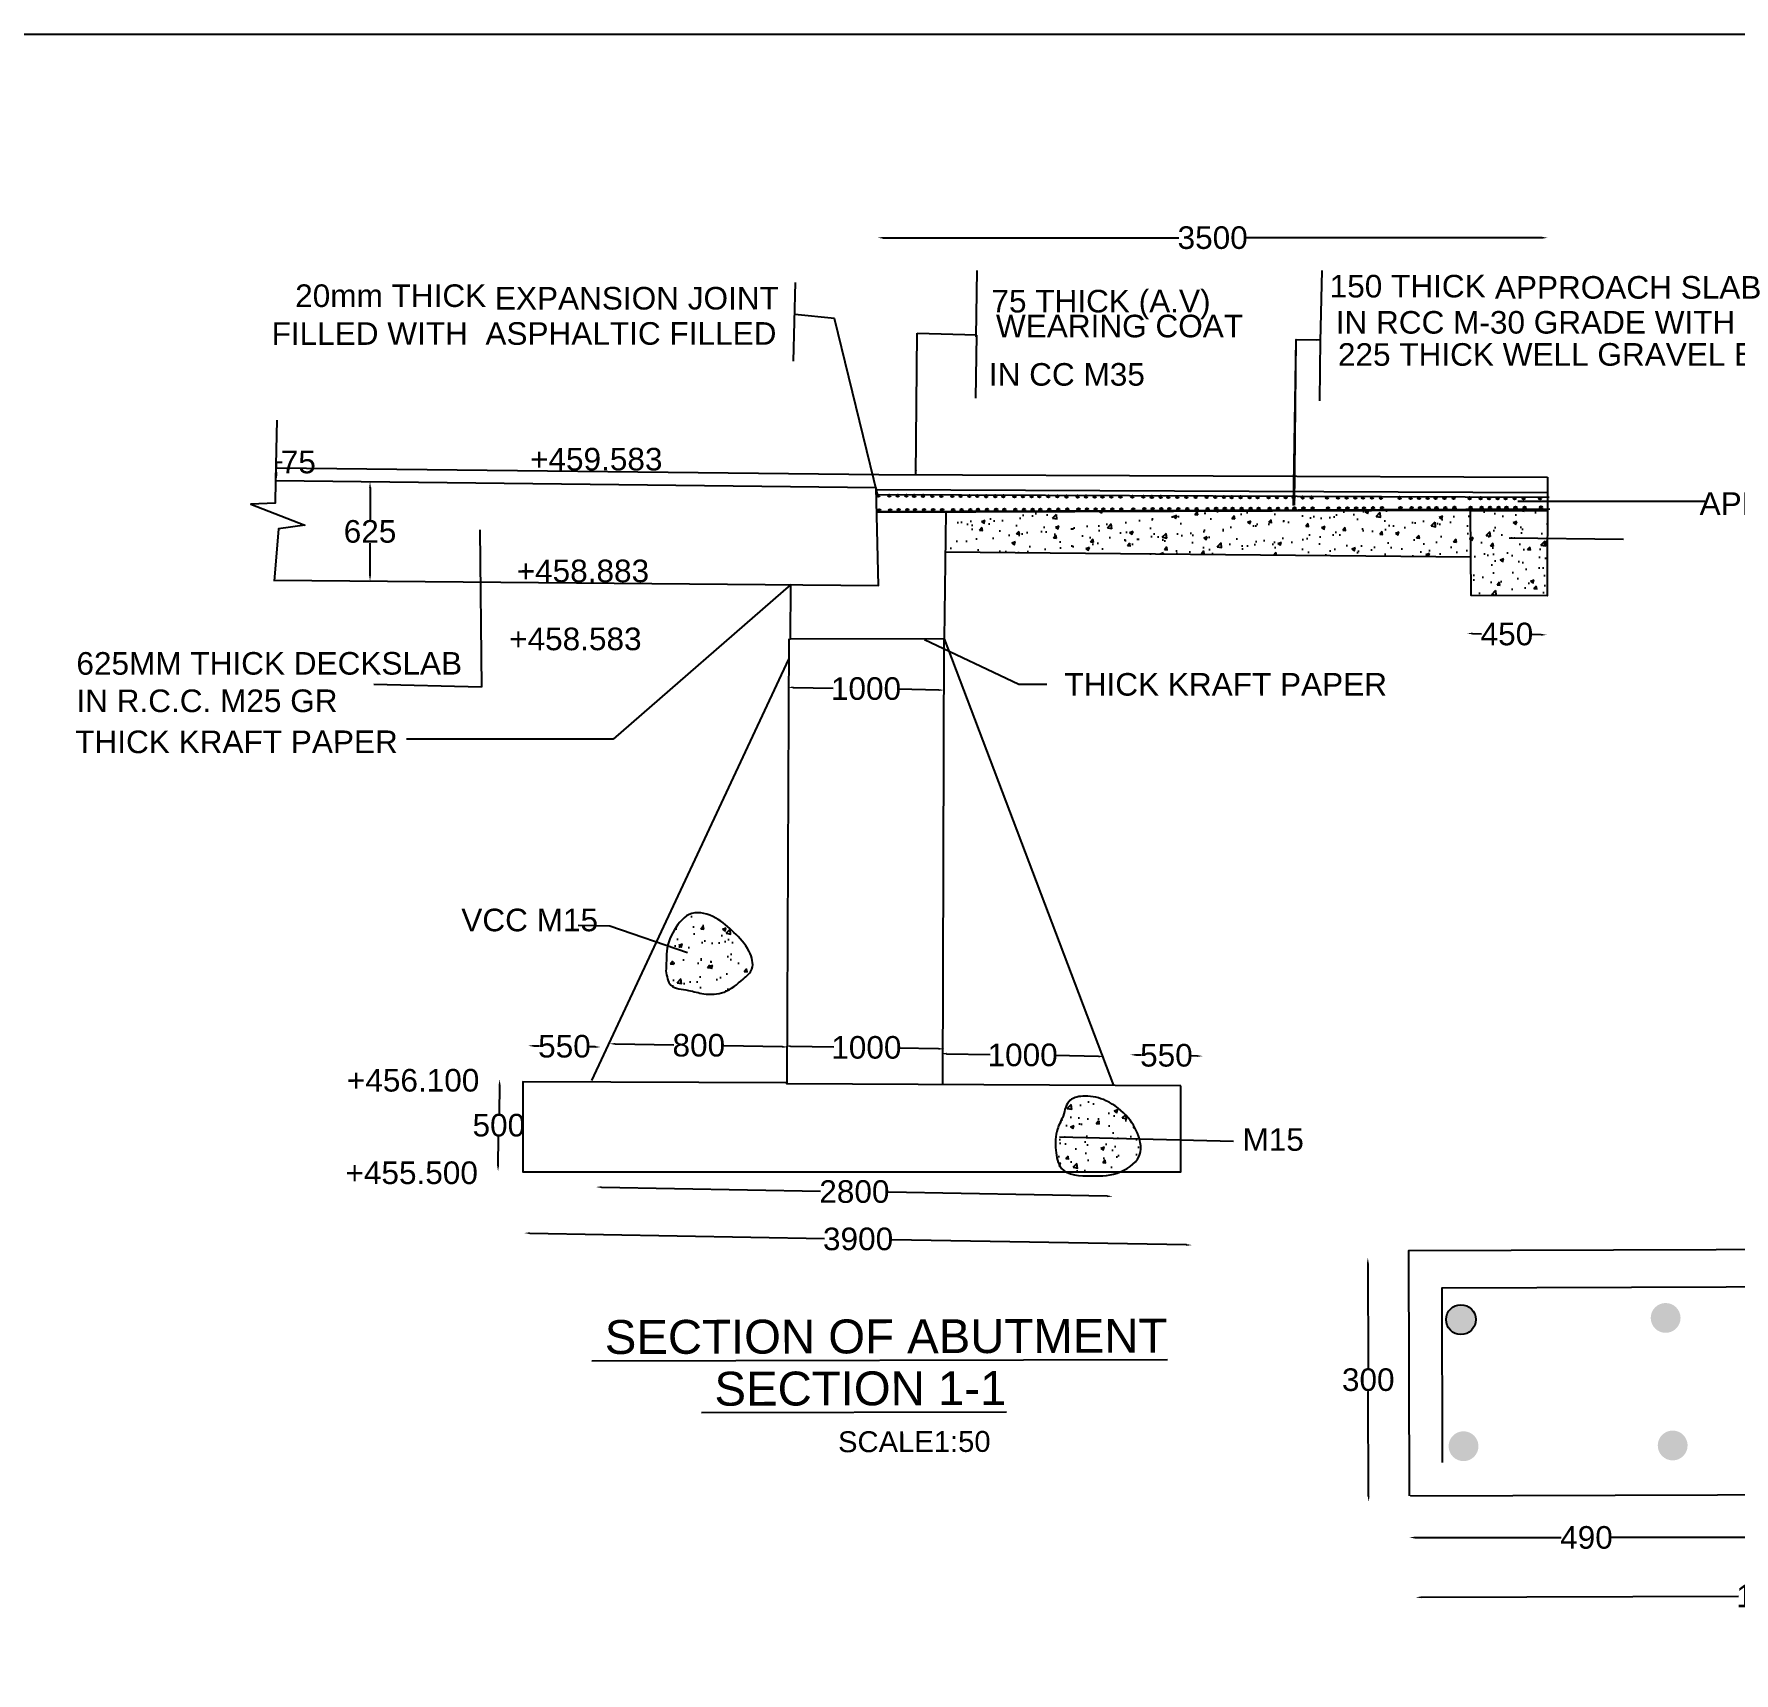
# Model space of a CAD drawing. Header units: inches. Extents: x 297824 to 324792, y -174349 to -157519.
# Drawn here: x 305351 to 312879, y -164774 to -157519 of the extents above; entities that cross this region are included whole.
import ezdxf

# ---------------------------------------------------------------- set-up
doc = ezdxf.new("R2010")
doc.units = ezdxf.units.IN
doc.header["$MEASUREMENT"] = 0
doc.layers.add('DRAWING', color=7, linetype='Continuous')
doc.layers.add('TEXT', color=7, linetype='Continuous')
doc.styles.get("Standard").update_dxf_attribs({"font": 'arial.ttf'})
doc.dimstyles.new('ST100', dxfattribs={"dimtxt": 100, "dimasz": 25, "dimexe": 0, "dimexo": 300, "dimgap": 0.09, "dimtad": 0, "dimtih": 1, "dimtoh": 1, "dimdec": 0, "dimzin": 0, "dimdsep": 46, "dimtxsty": 'Standard', "dimcen": 0, "dimse1": 1, "dimse2": 1, "dimadec": 0, "dimazin": 0, "dimtfac": 1, "dimtdec": 0, "dimtofl": 0, "dimtmove": 0, "dimatfit": 3, "dimfxl": 2000, "dimtolj": 1, "dimtzin": 0, "dimarcsym": 0})

# ---------------------------------------------------------------- blocks, each defined once
blk = doc.blocks.new('*D52')
at = {"layer": 'Defpoints', "color": 0, "ltscale": 0.4, "transparency": 16777216}
for p in [(307539.3, -162005), (307860.6, -162010.8), (307860.7, -162003.3)]:
    blk.add_point(p, dxfattribs=at)
at = {"layer": 'DRAWING', "color": 0, "lineweight": -2, "ltscale": 0.4, "transparency": 16777216}
for p, q in [((307564.4, -161998), (307589.7, -161998.5)), ((307835.7, -162002.9), (307810.5, -162002.4))]:
    blk.add_line(p, q, dxfattribs=at)
at = {"layer": 'DRAWING', "color": 0, "ltscale": 0.4, "transparency": 16777216}
for points in [[(307564.5, -161993.8), (307564.3, -162002.2), (307539.4, -161997.6)], [(307835.8, -161998.7), (307835.6, -162007.1), (307860.7, -162003.3)]]:
    blk.add_solid(points, dxfattribs=at)
at = {"layer": 'DRAWING', "color": 0, "ltscale": 0.4, "transparency": 16777216, "insert": (307700.1, -162000.4), "char_height": 100, "attachment_point": 5}
blk.add_mtext('\\A1;550', dxfattribs=at)
blk = doc.blocks.new('*D53')
at = {"layer": 'Defpoints', "color": 0, "ltscale": 0.4, "transparency": 16777216}
for p in [(310204.8, -162045.1), (310526.1, -162050.9), (310526.2, -162043.4)]:
    blk.add_point(p, dxfattribs=at)
at = {"layer": 'DRAWING', "color": 0, "lineweight": -2, "ltscale": 0.4, "transparency": 16777216}
for p, q in [((310229.9, -162038.1), (310255.1, -162038.5)), ((310501.2, -162043), (310475.9, -162042.5))]:
    blk.add_line(p, q, dxfattribs=at)
at = {"layer": 'DRAWING', "color": 0, "ltscale": 0.4, "transparency": 16777216}
for points in [[(310230, -162033.9), (310229.8, -162042.2), (310204.9, -162037.6)], [(310501.3, -162038.8), (310501.1, -162047.1), (310526.2, -162043.4)]]:
    blk.add_solid(points, dxfattribs=at)
at = {"layer": 'DRAWING', "color": 0, "ltscale": 0.4, "transparency": 16777216, "insert": (310365.5, -162040.5), "char_height": 100, "attachment_point": 5}
blk.add_mtext('\\A1;550', dxfattribs=at)
blk = doc.blocks.new('*D54')
at = {"layer": 'Defpoints', "color": 0, "ltscale": 0.4, "transparency": 16777216}
for p in [(307899.6, -162003.1), (308689.7, -162038.5), (308690.4, -162003.1)]:
    blk.add_point(p, dxfattribs=at)
at = {"layer": 'DRAWING', "color": 0, "lineweight": -2, "ltscale": 0.4, "transparency": 16777216}
for p, q in [((307924.9, -161989.4), (308184.7, -161994)), ((308665.4, -162002.7), (308405.6, -161998))]:
    blk.add_line(p, q, dxfattribs=at)
at = {"layer": 'DRAWING', "color": 0, "ltscale": 0.4, "transparency": 16777216}
for points in [[(307925, -161985.2), (307924.8, -161993.5), (307899.9, -161988.9)], [(308665.4, -161998.5), (308665.3, -162006.9), (308690.4, -162003.1)]]:
    blk.add_solid(points, dxfattribs=at)
at = {"layer": 'DRAWING', "color": 0, "ltscale": 0.4, "transparency": 16777216, "insert": (308295.1, -161996), "char_height": 100, "attachment_point": 5}
blk.add_mtext('\\A1;800', dxfattribs=at)
blk = doc.blocks.new('*D55')
at = {"layer": 'Defpoints', "color": 0, "ltscale": 0.4, "transparency": 16777216}
for p in [(308677.6, -161934.8), (309382.7, -161965.2), (309381.9, -162011.6)]:
    blk.add_point(p, dxfattribs=at)
at = {"layer": 'DRAWING', "color": 0, "lineweight": -2, "ltscale": 0.4, "transparency": 16777216}
for p, q in [((308701.5, -161999.3), (308892.4, -162002.8)), ((309356.9, -162011.1), (309181.4, -162008))]:
    blk.add_line(p, q, dxfattribs=at)
at = {"layer": 'DRAWING', "color": 0, "ltscale": 0.4, "transparency": 16777216}
for points in [[(308701.6, -161995.2), (308701.4, -162003.5), (308676.5, -161998.9)], [(309357, -162007), (309356.8, -162015.3), (309381.9, -162011.6)]]:
    blk.add_solid(points, dxfattribs=at)
at = {"layer": 'DRAWING', "color": 0, "ltscale": 0.4, "transparency": 16777216, "insert": (309036.9, -162005.4), "char_height": 100, "attachment_point": 5}
blk.add_mtext('\\A1;1000', dxfattribs=at)
blk = doc.blocks.new('*D56')
at = {"layer": 'Defpoints', "color": 0, "ltscale": 0.4, "transparency": 16777216}
for p in [(309368, -161996.8), (310090.4, -162045.3), (310091, -162013.4)]:
    blk.add_point(p, dxfattribs=at)
at = {"layer": 'DRAWING', "color": 0, "lineweight": -2, "ltscale": 0.4, "transparency": 16777216}
for p, q in [((309392.3, -162032.7), (309584.4, -162036.2)), ((310065.4, -162044.8), (309873.4, -162041.4))]:
    blk.add_line(p, q, dxfattribs=at)
at = {"layer": 'DRAWING', "color": 0, "ltscale": 0.4, "transparency": 16777216}
for points in [[(309392.4, -162028.5), (309392.2, -162036.9), (309367.3, -162032.3)], [(310065.5, -162040.7), (310065.4, -162049), (310090.4, -162045.3)]]:
    blk.add_solid(points, dxfattribs=at)
at = {"layer": 'DRAWING', "color": 0, "ltscale": 0.4, "transparency": 16777216, "insert": (309728.9, -162038.8), "char_height": 100, "attachment_point": 5}
blk.add_mtext('\\A1;1000', dxfattribs=at)
blk = doc.blocks.new('*D57')
at = {"layer": 'Defpoints', "color": 0, "ltscale": 0.4, "transparency": 16777216}
for p in [(307521.4, -162834.7), (310479, -162879.9), (310479.6, -162847.7)]:
    blk.add_point(p, dxfattribs=at)
at = {"layer": 'DRAWING', "color": 0, "lineweight": -2, "ltscale": 0.4, "transparency": 16777216}
for p, q in [((307546.5, -162827.1), (308851.1, -162850.6)), ((310454, -162879.5), (309149.5, -162856))]:
    blk.add_line(p, q, dxfattribs=at)
at = {"layer": 'DRAWING', "color": 0, "ltscale": 0.4, "transparency": 16777216}
for points in [[(307546.6, -162823), (307546.4, -162831.3), (307521.5, -162826.7)], [(310454.1, -162875.3), (310454, -162883.6), (310479, -162879.9)]]:
    blk.add_solid(points, dxfattribs=at)
at = {"layer": 'DRAWING', "color": 0, "ltscale": 0.4, "transparency": 16777216, "insert": (309000.3, -162853.3), "char_height": 100, "attachment_point": 5}
blk.add_mtext('\\A1;3900', dxfattribs=at)
blk = doc.blocks.new('*D58')
at = {"layer": 'Defpoints', "color": 0, "ltscale": 0.4, "transparency": 16777216}
for p in [(307838.3, -162695.5), (310127.3, -162712.5), (310128.2, -162664.2)]:
    blk.add_point(p, dxfattribs=at)
at = {"layer": 'DRAWING', "color": 0, "lineweight": -2, "ltscale": 0.4, "transparency": 16777216}
for p, q in [((307864.6, -162623.5), (308833.8, -162640.9)), ((310103.2, -162663.8), (309134, -162646.3))]:
    blk.add_line(p, q, dxfattribs=at)
at = {"layer": 'DRAWING', "color": 0, "ltscale": 0.4, "transparency": 16777216}
for points in [[(307864.6, -162619.3), (307864.5, -162627.7), (307839.6, -162623)], [(310103.3, -162659.6), (310103.1, -162668), (310128.2, -162664.2)]]:
    blk.add_solid(points, dxfattribs=at)
at = {"layer": 'DRAWING', "color": 0, "ltscale": 0.4, "transparency": 16777216, "insert": (308983.9, -162643.6), "char_height": 100, "attachment_point": 5}
blk.add_mtext('\\A1;2800', dxfattribs=at)
blk = doc.blocks.new('*D59')
at = {"layer": 'Defpoints', "color": 0, "ltscale": 0.4, "transparency": 16777216}
for p in [(307413.3, -162145.9), (307413.3, -162145.9), (307417.3, -162553.8)]:
    blk.add_point(p, dxfattribs=at)
at = {"layer": 'DRAWING', "color": 0, "lineweight": -2, "ltscale": 0.4, "transparency": 16777216}
for p, q in [((307412.9, -162170.9), (307410.6, -162298.6)), ((307406.4, -162528.6), (307408.7, -162400.9))]:
    blk.add_line(p, q, dxfattribs=at)
at = {"layer": 'DRAWING', "color": 0, "ltscale": 0.4, "transparency": 16777216}
for points in [[(307408.7, -162170.8), (307417, -162171), (307413.3, -162145.9)], [(307402.3, -162528.5), (307410.6, -162528.7), (307406, -162553.6)]]:
    blk.add_solid(points, dxfattribs=at)
at = {"layer": 'DRAWING', "color": 0, "ltscale": 0.4, "transparency": 16777216, "insert": (307409.7, -162349.8), "char_height": 100, "attachment_point": 5}
blk.add_mtext('\\A1;500', dxfattribs=at)
blk = doc.blocks.new('*D60')
at = {"layer": 'Defpoints', "color": 0, "ltscale": 0.4, "transparency": 16777216}
for p in [(308690.1, -160311.4), (309384.2, -160308), (309382.2, -160423.5)]:
    blk.add_point(p, dxfattribs=at)
at = {"layer": 'DRAWING', "color": 0, "lineweight": -2, "ltscale": 0.4, "transparency": 16777216}
for p, q in [((308713.3, -160411.4), (308890.7, -160414.6)), ((309357.2, -160423), (309179.8, -160419.8))]:
    blk.add_line(p, q, dxfattribs=at)
at = {"layer": 'DRAWING', "color": 0, "ltscale": 0.4, "transparency": 16777216}
for points in [[(308713.4, -160407.3), (308713.3, -160415.6), (308688.3, -160411)], [(309357.2, -160418.9), (309357.1, -160427.2), (309382.2, -160423.5)]]:
    blk.add_solid(points, dxfattribs=at)
at = {"layer": 'DRAWING', "color": 0, "ltscale": 0.4, "transparency": 16777216, "insert": (309035.3, -160417.2), "char_height": 100, "attachment_point": 5}
blk.add_mtext('\\A1;1000', dxfattribs=at)
blk = doc.blocks.new('*D61')
at = {"layer": 'Defpoints', "color": 0, "ltscale": 0.4, "transparency": 16777216}
for p in [(311697.2, -160131.6), (312049.8, -160178.9), (312050.4, -160141.1)]:
    blk.add_point(p, dxfattribs=at)
at = {"layer": 'DRAWING', "color": 0, "lineweight": -2, "ltscale": 0.4, "transparency": 16777216}
for p, q in [((311721.5, -160173), (311760.7, -160173.7)), ((312024.8, -160178.5), (311985.5, -160177.8))]:
    blk.add_line(p, q, dxfattribs=at)
at = {"layer": 'DRAWING', "color": 0, "ltscale": 0.4, "transparency": 16777216}
for points in [[(311721.6, -160168.8), (311721.4, -160177.2), (311696.5, -160172.6)], [(312024.8, -160174.3), (312024.7, -160182.6), (312049.8, -160178.9)]]:
    blk.add_solid(points, dxfattribs=at)
at = {"layer": 'DRAWING', "color": 0, "ltscale": 0.4, "transparency": 16777216, "insert": (311873.1, -160175.7), "char_height": 100, "attachment_point": 5}
blk.add_mtext('\\A1;450', dxfattribs=at)
blk = doc.blocks.new('*D62')
at = {"layer": 'Defpoints', "color": 0, "ltscale": 0.4, "transparency": 16777216}
for p in [(306422.8, -159493.6), (306425.1, -159439.4), (306425.1, -159439.4)]:
    blk.add_point(p, dxfattribs=at)
at = {"layer": 'DRAWING', "color": 0, "lineweight": -2, "ltscale": 0.4, "transparency": 16777216}
for p, q in [((306425.1, -159439.4), (306425.1, -159414.4)), ((306425.1, -159414.4), (306450.1, -159414.4)), ((306425.1, -159468.6), (306425.1, -159464.4))]:
    blk.add_line(p, q, dxfattribs=at)
at = {"layer": 'DRAWING', "color": 0, "ltscale": 0.4, "transparency": 16777216}
for points in [[(306420.9, -159464.4), (306429.3, -159464.4), (306425.1, -159439.4)], [(306420.9, -159468.6), (306429.3, -159468.6), (306425.1, -159493.6)]]:
    blk.add_solid(points, dxfattribs=at)
at = {"layer": 'DRAWING', "color": 0, "ltscale": 0.4, "transparency": 16777216, "insert": (306521.8, -159414.4), "char_height": 100, "attachment_point": 5}
blk.add_mtext('\\A1;75', dxfattribs=at)
blk = doc.blocks.new('*D63')
at = {"layer": 'Defpoints', "color": 0, "ltscale": 0.4, "transparency": 16777216}
for p in [(306839.3, -159502), (306869, -159502), (306863.9, -159941.1)]:
    blk.add_point(p, dxfattribs=at)
at = {"layer": 'DRAWING', "color": 0, "lineweight": -2, "ltscale": 0.4, "transparency": 16777216}
for p, q in [((306839.3, -159527), (306839.3, -159670.4)), ((306839.3, -159916.1), (306839.3, -159772.7))]:
    blk.add_line(p, q, dxfattribs=at)
at = {"layer": 'DRAWING', "color": 0, "ltscale": 0.4, "transparency": 16777216}
for points in [[(306835.1, -159527), (306843.5, -159527), (306839.3, -159502)], [(306835.1, -159916.1), (306843.5, -159916.1), (306839.3, -159941.1)]]:
    blk.add_solid(points, dxfattribs=at)
at = {"layer": 'DRAWING', "color": 0, "ltscale": 0.4, "transparency": 16777216, "insert": (306839.3, -159721.5), "char_height": 100, "attachment_point": 5}
blk.add_mtext('\\A1;625', dxfattribs=at)
blk = doc.blocks.new('*D64')
at = {"layer": 'Defpoints', "color": 0, "ltscale": 0.4, "transparency": 16777216}
for p in [(312053.6, -158421.2), (312053.6, -159480.3), (309087, -159557.3)]:
    blk.add_point(p, dxfattribs=at)
at = {"layer": 'DRAWING', "color": 0, "lineweight": -2, "ltscale": 0.4, "transparency": 16777216}
for p, q in [((309112, -158421.2), (310421.1, -158421.2)), ((312028.6, -158421.2), (310719.5, -158421.2))]:
    blk.add_line(p, q, dxfattribs=at)
at = {"layer": 'DRAWING', "color": 0, "ltscale": 0.4, "transparency": 16777216}
for points in [[(309112, -158417.1), (309112, -158425.4), (309087, -158421.2)], [(312028.6, -158417.1), (312028.6, -158425.4), (312053.6, -158421.2)]]:
    blk.add_solid(points, dxfattribs=at)
at = {"layer": 'DRAWING', "color": 0, "ltscale": 0.4, "transparency": 16777216, "insert": (310570.3, -158421.2), "char_height": 100, "attachment_point": 5}
blk.add_mtext('\\A1;3500', dxfattribs=at)
blk = doc.blocks.new('*D65')
at = {"layer": 'Defpoints', "color": 0, "ltscale": 0.4, "transparency": 16777216}
for p in [(311469.3, -164460), (314618.3, -164417.8), (314618.3, -164428.3)]:
    blk.add_point(p, dxfattribs=at)
at = {"layer": 'DRAWING', "color": 0, "lineweight": -2, "ltscale": 0.4, "transparency": 16777216}
for p, q in [((311494.2, -164439), (312899.2, -164434.2)), ((314593.3, -164428.4), (313188.3, -164433.2))]:
    blk.add_line(p, q, dxfattribs=at)
at = {"layer": 'DRAWING', "color": 0, "ltscale": 0.4, "transparency": 16777216}
for points in [[(311494.2, -164434.9), (311494.2, -164443.2), (311469.2, -164439.1)], [(314593.3, -164424.2), (314593.3, -164432.5), (314618.3, -164428.3)]]:
    blk.add_solid(points, dxfattribs=at)
at = {"layer": 'DRAWING', "color": 0, "ltscale": 0.4, "transparency": 16777216, "insert": (313043.8, -164433.7), "char_height": 100, "attachment_point": 5}
blk.add_mtext('\\A1;1000', dxfattribs=at)
blk = doc.blocks.new('*D66')
at = {"layer": 'Defpoints', "color": 0, "ltscale": 0.4, "transparency": 16777216}
for p in [(311257.3, -162936), (311272.8, -162935.9), (311297.3, -164016.5)]:
    blk.add_point(p, dxfattribs=at)
at = {"layer": 'DRAWING', "color": 0, "lineweight": -2, "ltscale": 0.4, "transparency": 16777216}
for p, q in [((311257.4, -162961), (311259, -163425.1)), ((311260.9, -163991.7), (311259.3, -163527.5))]:
    blk.add_line(p, q, dxfattribs=at)
at = {"layer": 'DRAWING', "color": 0, "ltscale": 0.4, "transparency": 16777216}
for points in [[(311261.5, -162960.9), (311253.2, -162961), (311257.3, -162936)], [(311265.1, -163991.7), (311256.8, -163991.7), (311261, -164016.7)]]:
    blk.add_solid(points, dxfattribs=at)
at = {"layer": 'DRAWING', "color": 0, "ltscale": 0.4, "transparency": 16777216, "insert": (311259.2, -163476.3), "char_height": 100, "attachment_point": 5}
blk.add_mtext('\\A1;300', dxfattribs=at)
blk = doc.blocks.new('*D67')
at = {"layer": 'Defpoints', "color": 0, "ltscale": 0.4, "transparency": 16777216}
for p in [(311440.9, -163990.2), (313009.9, -163984.7), (313009.9, -164174.6)]:
    blk.add_point(p, dxfattribs=at)
at = {"layer": 'DRAWING', "color": 0, "lineweight": -2, "ltscale": 0.4, "transparency": 16777216}
for p, q in [((311465.9, -164174.6), (312113, -164174.6)), ((312984.9, -164174.6), (312337.8, -164174.6))]:
    blk.add_line(p, q, dxfattribs=at)
at = {"layer": 'DRAWING', "color": 0, "ltscale": 0.4, "transparency": 16777216}
for points in [[(311465.9, -164170.4), (311465.9, -164178.8), (311440.9, -164174.6)], [(312984.9, -164170.4), (312984.9, -164178.8), (313009.9, -164174.6)]]:
    blk.add_solid(points, dxfattribs=at)
at = {"layer": 'DRAWING', "color": 0, "ltscale": 0.4, "transparency": 16777216, "insert": (312225.4, -164174.6), "char_height": 100, "attachment_point": 5}
blk.add_mtext('\\A1;490', dxfattribs=at)

msp = doc.modelspace()

# ---------------------------------------------------------------- hatches: boundary and pattern name
at = {"layer": 'DRAWING', "ltscale": 0.4}
for points in [[(309084.1, -159562.7, 1), (309094.8, -159562.7, 1)], [(309132.8, -159562.9, 1), (309143.6, -159562.9, 1)], [(309170.3, -159563.1, 1), (309181.1, -159563.1, 1)], [(309208.8, -159563.2, 1), (309219.6, -159563.2, 1)], [(309243.3, -159563.4, 1), (309254.1, -159563.4, 1)], [(309282.9, -159563.5, 1), (309293.7, -159563.5, 1)], [(309323.2, -159563.7, 1), (309333.9, -159563.7, 1)], [(309363.1, -159563.9, 1), (309373.9, -159563.9, 1)], [(309411.9, -159564.1, 1), (309422.6, -159564.1, 1)], [(309449.3, -159564.2, 1), (309460.1, -159564.2, 1)], [(309487.8, -159564.4, 1), (309498.6, -159564.4, 1)], [(309522.3, -159564.5, 1), (309533.1, -159564.5, 1)], [(309562, -159564.7, 1), (309572.7, -159564.7, 1)], [(309602.2, -159564.9, 1), (309613, -159564.9, 1)], [(309638.6, -159565, 1), (309649.4, -159565, 1)], [(309687.4, -159565.2, 1), (309698.2, -159565.2, 1)], [(309724.9, -159565.4, 1), (309735.6, -159565.4, 1)], [(309763.4, -159565.6, 1), (309774.1, -159565.6, 1)], [(309797.8, -159565.7, 1), (309808.6, -159565.7, 1)], [(309837.5, -159565.9, 1), (309848.3, -159565.9, 1)], [(309877.7, -159566, 1), (309888.5, -159566, 1)], [(309917.9, -159566.2, 1), (309928.6, -159566.2, 1)], [(309966.6, -159566.4, 1), (309977.4, -159566.4, 1)], [(310004.1, -159566.6, 1), (310014.9, -159566.6, 1)], [(310042.6, -159566.7, 1), (310053.4, -159566.7, 1)], [(310077.1, -159566.9, 1), (310087.9, -159566.9, 1)], [(310116.7, -159567, 1), (310127.5, -159567, 1)], [(310157, -159567.2, 1), (310167.7, -159567.2, 1)], [(310209.3, -159567.4, 1), (310220.1, -159567.4, 1)], [(310258.1, -159567.6, 1), (310268.9, -159567.6, 1)], [(310295.6, -159567.8, 1), (310306.3, -159567.8, 1)], [(310334.1, -159568, 1), (310344.8, -159568, 1)], [(310368.5, -159568.1, 1), (310379.3, -159568.1, 1)], [(310408.2, -159568.3, 1), (310419, -159568.3, 1)], [(310448.4, -159568.4, 1), (310459.2, -159568.4, 1)], [(310489.9, -159568.6, 1), (310500.7, -159568.6, 1)], [(310538.7, -159568.8, 1), (310549.5, -159568.8, 1)], [(310576.2, -159569, 1), (310587, -159569, 1)], [(310614.7, -159569.1, 1), (310625.5, -159569.1, 1)], [(310649.2, -159569.3, 1), (310660, -159569.3, 1)], [(310688.8, -159569.4, 1), (310699.6, -159569.4, 1)], [(310729, -159569.6, 1), (310739.8, -159569.6, 1)], [(310764, -159569.8, 1), (310774.8, -159569.8, 1)], [(310812.8, -159570, 1), (310823.6, -159570, 1)], [(310850.2, -159570.1, 1), (310861, -159570.1, 1)], [(310888.7, -159570.3, 1), (310899.5, -159570.3, 1)], [(310923.2, -159570.4, 1), (310934, -159570.4, 1)], [(310962.9, -159570.6, 1), (310973.7, -159570.6, 1)], [(311003.1, -159570.8, 1), (311013.9, -159570.8, 1)], [(311071.5, -159571.1, 1), (311082.3, -159571.1, 1)], [(311120.3, -159571.3, 1), (311131.1, -159571.3, 1)], [(311157.8, -159571.4, 1), (311168.6, -159571.4, 1)], [(311196.3, -159571.6, 1), (311207.1, -159571.6, 1)], [(311230.8, -159571.7, 1), (311241.6, -159571.7, 1)], [(311270.4, -159571.9, 1), (311281.2, -159571.9, 1)], [(311310.6, -159572.1, 1), (311321.4, -159572.1, 1)], [(311392.6, -159572.4, 1), (311403.4, -159572.4, 1)], [(311441.4, -159572.6, 1), (311452.1, -159572.6, 1)], [(311478.8, -159572.8, 1), (311489.6, -159572.8, 1)], [(311517.3, -159572.9, 1), (311528.1, -159572.9, 1)], [(311551.8, -159573.1, 1), (311562.6, -159573.1, 1)], [(311591.5, -159573.2, 1), (311602.2, -159573.2, 1)], [(311631.7, -159573.4, 1), (311642.5, -159573.4, 1)], [(311702.7, -159573.7, 1), (311713.5, -159573.7, 1)], [(311751.5, -159573.9, 1), (311762.3, -159573.9, 1)], [(311789, -159574.1, 1), (311799.7, -159574.1, 1)], [(311827.4, -159574.2, 1), (311838.2, -159574.2, 1)], [(311861.9, -159574.4, 1), (311872.7, -159574.4, 1)], [(311901.6, -159574.5, 1), (311912.4, -159574.5, 1)], [(311941.8, -159574.7, 1), (311952.6, -159574.7, 1)], [(312014.4, -159575, 1), (312025.2, -159575, 1)], [(309088.2, -159627.4, 1), (309099, -159627.4, 1)], [(309137, -159627.2, 1), (309147.8, -159627.2, 1)], [(309174.4, -159627, 1), (309185.2, -159627, 1)], [(309212.9, -159626.9, 1), (309223.7, -159626.9, 1)], [(309247.4, -159626.7, 1), (309258.2, -159626.7, 1)], [(309287.1, -159626.5, 1), (309297.9, -159626.5, 1)], [(309327.3, -159626.4, 1), (309338.1, -159626.4, 1)], [(309367.2, -159626.2, 1), (309378, -159626.2, 1)], [(309416, -159626, 1), (309426.8, -159626, 1)], [(309453.5, -159625.9, 1), (309464.3, -159625.9, 1)], [(309492, -159625.7, 1), (309502.8, -159625.7, 1)], [(309526.4, -159625.5, 1), (309537.2, -159625.5, 1)], [(309566.1, -159625.4, 1), (309576.9, -159625.4, 1)], [(309606.3, -159625.2, 1), (309617.1, -159625.2, 1)], [(309642.7, -159625.1, 1), (309653.5, -159625.1, 1)], [(309691.5, -159624.9, 1), (309702.3, -159624.9, 1)], [(309729, -159624.7, 1), (309739.8, -159624.7, 1)], [(309767.5, -159624.5, 1), (309778.3, -159624.5, 1)], [(309802, -159624.4, 1), (309812.8, -159624.4, 1)], [(309841.6, -159624.2, 1), (309852.4, -159624.2, 1)], [(309881.8, -159624.1, 1), (309892.6, -159624.1, 1)], [(309922, -159623.9, 1), (309932.8, -159623.9, 1)], [(309970.8, -159623.7, 1), (309981.6, -159623.7, 1)], [(310008.2, -159623.5, 1), (310019, -159623.5, 1)], [(310046.7, -159623.4, 1), (310057.5, -159623.4, 1)], [(310081.2, -159623.2, 1), (310092, -159623.2, 1)], [(310120.9, -159623, 1), (310131.6, -159623, 1)], [(310161.1, -159622.9, 1), (310171.9, -159622.9, 1)], [(310213.4, -159622.7, 1), (310224.2, -159622.7, 1)], [(310262.2, -159622.5, 1), (310273, -159622.5, 1)], [(310299.7, -159622.3, 1), (310310.5, -159622.3, 1)], [(310338.2, -159622.1, 1), (310349, -159622.1, 1)], [(310372.7, -159622, 1), (310383.5, -159622, 1)], [(310412.3, -159621.8, 1), (310423.1, -159621.8, 1)], [(310452.5, -159621.7, 1), (310463.3, -159621.7, 1)], [(310494.1, -159621.5, 1), (310504.9, -159621.5, 1)], [(310542.9, -159621.3, 1), (310553.6, -159621.3, 1)], [(310580.3, -159621.1, 1), (310591.1, -159621.1, 1)], [(310618.8, -159621, 1), (310629.6, -159621, 1)], [(310653.3, -159620.8, 1), (310664.1, -159620.8, 1)], [(310693, -159620.6, 1), (310703.7, -159620.6, 1)], [(310733.2, -159620.5, 1), (310744, -159620.5, 1)], [(310768.1, -159620.3, 1), (310778.9, -159620.3, 1)], [(310816.9, -159620.1, 1), (310827.7, -159620.1, 1)], [(310854.4, -159620, 1), (310865.2, -159620, 1)], [(310892.9, -159619.8, 1), (310903.7, -159619.8, 1)], [(310927.4, -159619.7, 1), (310938.1, -159619.7, 1)], [(310967, -159619.5, 1), (310977.8, -159619.5, 1)], [(311007.2, -159619.3, 1), (311018, -159619.3, 1)], [(311075.7, -159619, 1), (311086.5, -159619, 1)], [(311124.5, -159618.8, 1), (311135.2, -159618.8, 1)], [(311161.9, -159618.7, 1), (311172.7, -159618.7, 1)], [(311200.4, -159618.5, 1), (311211.2, -159618.5, 1)], [(311234.9, -159618.4, 1), (311245.7, -159618.4, 1)], [(311274.6, -159618.2, 1), (311285.3, -159618.2, 1)], [(311314.8, -159618, 1), (311325.6, -159618, 1)], [(311396.7, -159617.7, 1), (311407.5, -159617.7, 1)], [(311445.5, -159617.5, 1), (311456.3, -159617.5, 1)], [(311483, -159617.3, 1), (311493.8, -159617.3, 1)], [(311521.5, -159617.2, 1), (311532.2, -159617.2, 1)], [(311555.9, -159617, 1), (311566.7, -159617, 1)], [(311595.6, -159616.8, 1), (311606.4, -159616.8, 1)], [(311635.8, -159616.7, 1), (311646.6, -159616.7, 1)], [(311706.8, -159616.4, 1), (311717.6, -159616.4, 1)], [(311755.6, -159616.2, 1), (311766.4, -159616.2, 1)], [(311793.1, -159616, 1), (311803.9, -159616, 1)], [(311831.6, -159615.9, 1), (311842.4, -159615.9, 1)], [(311866.1, -159615.7, 1), (311876.8, -159615.7, 1)], [(311905.7, -159615.5, 1), (311916.5, -159615.5, 1)], [(311945.9, -159615.4, 1), (311956.7, -159615.4, 1)], [(312018.6, -159615.1, 1), (312029.4, -159615.1, 1)], [(311603.7, -163210.3, 1), (311735.7, -163209.8, 1)], [(312510, -163202.6, 1), (312642, -163202.2, 1)], [(311615.1, -163770.5, 1), (311747.1, -163770, 1)], [(312541.2, -163767.3, 1), (312673.2, -163766.8, 1)]]:
    msp.add_hatch(color=256, dxfattribs=at).paths.add_polyline_path(points)
h = msp.add_hatch(dxfattribs=at)
h.set_pattern_fill('AR-CONC', color=256, scale=22.852859, angle=-1.03132, style=0)
h.set_pattern_definition([(48.9686826, (-1986709.65, 1091780.7), (163.6297865, -17.288616), [17.139644, -188.536084]), (353.9686826, (-1986709.65, 1091780.7), (-28.609543, 172.44028), [13.711715, -150.828867]), (99.4200826, (-1986696.01, 1091779.27), (135.020363, 155.151558), [14.566456, -160.231016]), (45.1528826, (-1986708.83, 1091826.4), (243.174755, -42.209545), [25.709466, -282.804126]), (95.604283, (-1986688.56, 1091822.89), (217.569352, 218.733202), [21.849684, -240.346486]), (350.152883, (-1986708.83, 1091826.4), (217.56918, 218.733372), [20.567573, -226.2433]), (19.9686826, (-1986686.18, 1091814.57), (134.732149, -94.4502586), [17.139644, -188.536084]), (324.9686826, (-1986686.18, 1091814.57), (58.578237, 164.689849), [13.711715, -150.828867]), (70.4200826, (-1986674.95, 1091806.7), (193.310438, 70.239439), [14.566456, -160.231016]), (36.4686826, (-1986709.65, 1091780.707), (4.1477054, 76.0134214), [0, -149.0006385, 0, -153.114153, 0, -151.4001887]), (6.4686826, (-1986709.65, 1091780.71), (61.731491, 89.037675), [0, -87.29792, 0, -145.5727097, 0, -57.703468]), (326.4686826, (-1986760.6, 1091781.624), (121.8811505, -7.3493517), [0, -57.1321467, 0, -178.2522976, 0, -236.5270872]), (316.4686826, (-1986783.45, 1091782.04), (133.66488, 20.4743443), [0, -74.2717907, 0, -118.377808, 0, -167.968511])])
h.paths.add_polyline_path([(311712, -159629), (309388.2, -159635.7), (309386.2, -159811.6), (311713.5, -159833.7)])
h.paths.add_polyline_path([(312053, -159630.4), (311712, -159629), (311714.7, -160004.3), (312051.4, -160005.8)])
h = msp.add_hatch(dxfattribs=at)
h.set_pattern_fill('AR-CONC', color=256, scale=22.852859, angle=-1.03132, style=0)
h.set_pattern_definition([(48.9686826, (-1986708.05, 1092257.26), (163.6297865, -17.288616), [17.139644, -188.536084]), (353.9686826, (-1986708.05, 1092257.26), (-28.609543, 172.44028), [13.711715, -150.828867]), (99.4200826, (-1986694.42, 1092255.82), (135.020363, 155.151558), [14.566456, -160.231016]), (45.1528826, (-1986707.23, 1092302.96), (243.174755, -42.209545), [25.709466, -282.804126]), (95.604283, (-1986686.96, 1092299.44), (217.569352, 218.733202), [21.849684, -240.346486]), (350.152883, (-1986707.23, 1092302.96), (217.56918, 218.733372), [20.567573, -226.2433]), (19.9686826, (-1986684.59, 1092291.12), (134.732149, -94.4502586), [17.139644, -188.536084]), (324.9686826, (-1986684.59, 1092291.12), (58.578237, 164.689849), [13.711715, -150.828867]), (70.4200826, (-1986673.36, 1092283.25), (193.310438, 70.239439), [14.566456, -160.231016]), (36.4686826, (-1986708.05, 1092257.26), (4.1477054, 76.0134214), [0, -149.0006385, 0, -153.114153, 0, -151.4001887]), (6.4686826, (-1986708.05, 1092257.26), (61.731491, 89.037675), [0, -87.29792, 0, -145.5727097, 0, -57.703468]), (326.4686826, (-1986759.006, 1092258.18), (121.8811505, -7.3493517), [0, -57.1321467, 0, -178.2522976, 0, -236.5270872]), (316.4686826, (-1986781.85, 1092258.59), (133.66488, 20.4743443), [0, -74.2717907, 0, -118.377808, 0, -167.968511])])
edge = h.paths.add_edge_path()
edge.add_spline(control_points=[(308149.3, -161666.2), (308150.5, -161642.8), (308151.7, -161618.4), (308152.6, -161556.2), (308178.8, -161485.9), (308257.6, -161390.2), (308374.9, -161426), (308452.5, -161496.3), (308519.2, -161564.3), (308544.9, -161656.8), (308479.3, -161713.1), (308415.8, -161767.9), (308321.4, -161773.6), (308248.7, -161748.4), (308162, -161745.1), (308153.3, -161690.6), (308149.3, -161665.9)], knot_values=[0, 0, 0, 0, 9.224861, 9.632907, 24.481384, 38.483783, 52.586892, 66.031643, 80.235564, 90.583282, 98.266746, 111.748398, 123.556355, 132.72899, 143.333379, 152.145928, 152.145928, 152.145928, 152.145928], degree=3, periodic=0)
edge = h.paths.add_edge_path()
edge.add_spline(control_points=[(310162.8, -162555.5), (310201.1, -162539.6), (310260.8, -162495.1), (310247, -162393.4), (310198.3, -162307.7), (310109.3, -162237.7), (310016.3, -162214.7), (309926.9, -162230.4), (309915, -162281.9), (309908.7, -162309.2), (309899, -162327.9), (309874.7, -162375), (309871.6, -162455), (309885.8, -162530.3), (309912.1, -162551.4), (309919.1, -162555.5)], knot_values=[117.419163, 117.419163, 117.419163, 117.419163, 133.196228, 141.526086, 155.235749, 171.642931, 184.14378, 193.041906, 203.097286, 203.097286, 203.097286, 211.29311, 223.691106, 234.697473, 238.105545, 238.105545, 238.105545, 238.105545], degree=3, periodic=0)
edge.add_line((309919.1, -162555.5), (310162.8, -162555.5))

# ---------------------------------------------------------------- linework, layer by layer
msp.add_lwpolyline([(297824.2, -157519.2), (324223.9, -157519.2), (324223.9, -174349.4), (297824.2, -174349.4)], close=True, dxfattribs=at)
for points in [[(311047.6, -158879.6), (311055.6, -158565.4)], [(308714.7, -158966.9), (308723.8, -158618.5)], [(310928, -159605.9), (310939.8, -158872), (311028.2, -158872.9), (311047, -158871.8), (311043.9, -159143.2)], [(309087, -159557.3), (312059.6, -159569.8)], [(309091.2, -159632.8), (312063.7, -159620.3)]]:
    msp.add_lwpolyline(points, dxfattribs=at)
at = {"layer": 'DRAWING'}
for points in [[(306422.8, -159493.6), (306427.6, -159227.8)], [(306414.8, -159937.3), (309090.3, -159959.8), (309080.5, -159527.8), (306420.9, -159496.7), (306419.1, -159595.3), (306311.2, -159599.8), (306551, -159693.9), (306433.4, -159709), (306414.7, -159941.7)], [(306425.1, -159439.4), (309091.9, -159468.4), (312053.6, -159480.3)], [(312053.6, -159480.3), (312051.4, -160005.8), (311714.7, -160004.3), (311712, -159629), (312053, -159630.4)], [(309080.6, -159536.1), (312053.3, -159548.6)], [(309388.2, -159635.7), (309382, -160196.8), (308700.9, -160198.5), (308703, -159956.6)], [(311712, -159629), (309082.9, -159636.6)], [(309386.2, -159811.6), (311713.5, -159833.7)], [(308693.6, -160196.8), (308684.4, -162162.1), (307516.2, -162156.8), (307515.6, -162555.5), (310429.4, -162555.4), (310429.5, -162175)], [(309375.3, -162170.1), (309382, -160196.8)], [(309382, -160196.8), (310131.9, -162173.6)], [(307821, -162151.2), (308693.2, -160286.5)], [(310429.5, -162175), (308684.4, -162166.8), (308684.4, -162162.1)], [(311446.7, -163990.1), (314619, -163979.2), (314615.2, -162894.8), (311437.1, -162905.8), (311440.9, -163990.2)]]:
    msp.add_lwpolyline(points, dxfattribs=at)
at = {"layer": 'DRAWING', "ltscale": 0.4}
msp.add_lwpolyline([(311588.5, -163842.8), (311585.9, -163068.9), (314520.4, -163058.8), (314522.9, -163801.5), (314523.1, -163832.7), (313029.4, -163837.8, -0.414214), (313009.4, -163817.9), (313006.8, -163084, -0.414214), (313026.8, -163063.9), (313127.4, -163063.6, -0.414214), (313147.4, -163083.5), (313150, -163837.4)], format="xyb", dxfattribs=at)
for centre, radius in [((309089.4, -159562.7), 5.39), ((309138.2, -159562.9), 5.39), ((309175.7, -159563.1), 5.39), ((309214.2, -159563.2), 5.39), ((309248.7, -159563.4), 5.39), ((309288.3, -159563.5), 5.39), ((309328.5, -159563.7), 5.39), ((309368.5, -159563.9), 5.39), ((309417.3, -159564.1), 5.39), ((309454.7, -159564.2), 5.39), ((309493.2, -159564.4), 5.39), ((309527.7, -159564.5), 5.39), ((309567.4, -159564.7), 5.39), ((309607.6, -159564.9), 5.39), ((309644, -159565), 5.39), ((309692.8, -159565.2), 5.39), ((309730.3, -159565.4), 5.39), ((309768.8, -159565.6), 5.39), ((309803.2, -159565.7), 5.39), ((309842.9, -159565.9), 5.39), ((309883.1, -159566), 5.39), ((309923.2, -159566.2), 5.39), ((309972, -159566.4), 5.39), ((310009.5, -159566.6), 5.39), ((310048, -159566.7), 5.39), ((310082.5, -159566.9), 5.39), ((310122.1, -159567), 5.39), ((310162.3, -159567.2), 5.39), ((310214.7, -159567.4), 5.39), ((310263.5, -159567.6), 5.39), ((310301, -159567.8), 5.39), ((310339.5, -159568), 5.39), ((310373.9, -159568.1), 5.39), ((310413.6, -159568.3), 5.39), ((310453.8, -159568.4), 5.39), ((310495.3, -159568.6), 5.39), ((310544.1, -159568.8), 5.39), ((310581.6, -159569), 5.39), ((310620.1, -159569.1), 5.39), ((310654.6, -159569.3), 5.39), ((310694.2, -159569.4), 5.39), ((310734.4, -159569.6), 5.39), ((310769.4, -159569.8), 5.39), ((310818.2, -159570), 5.39), ((310855.6, -159570.1), 5.39), ((310894.1, -159570.3), 5.39), ((310928.6, -159570.4), 5.39), ((310968.3, -159570.6), 5.39), ((311008.5, -159570.8), 5.39), ((311076.9, -159571.1), 5.39), ((311125.7, -159571.3), 5.39), ((311163.2, -159571.4), 5.39), ((311201.7, -159571.6), 5.39), ((311236.2, -159571.7), 5.39), ((311275.8, -159571.9), 5.39), ((311316, -159572.1), 5.39), ((311398, -159572.4), 5.39), ((311446.8, -159572.6), 5.39), ((311484.2, -159572.8), 5.39), ((311522.7, -159572.9), 5.39), ((311557.2, -159573.1), 5.39), ((311596.8, -159573.2), 5.39), ((311637.1, -159573.4), 5.39), ((311708.1, -159573.7), 5.39), ((311756.9, -159573.9), 5.39), ((311794.3, -159574.1), 5.39), ((311832.8, -159574.2), 5.39), ((311867.3, -159574.4), 5.39), ((311907, -159574.5), 5.39), ((311947.2, -159574.7), 5.39), ((312019.8, -159575), 5.39), ((309093.6, -159627.4), 5.39), ((309142.4, -159627.2), 5.39), ((309179.8, -159627), 5.39), ((309218.3, -159626.9), 5.39), ((309252.8, -159626.7), 5.39), ((309292.5, -159626.5), 5.39), ((309332.7, -159626.4), 5.39), ((309372.6, -159626.2), 5.39), ((309421.4, -159626), 5.39), ((309458.9, -159625.9), 5.39), ((309497.4, -159625.7), 5.39), ((309531.8, -159625.5), 5.39), ((309571.5, -159625.4), 5.39), ((309611.7, -159625.2), 5.39), ((309648.1, -159625.1), 5.39), ((309696.9, -159624.9), 5.39), ((309734.4, -159624.7), 5.39), ((309772.9, -159624.5), 5.39), ((309807.4, -159624.4), 5.39), ((309847, -159624.2), 5.39), ((309887.2, -159624.1), 5.39), ((309927.4, -159623.9), 5.39), ((309976.2, -159623.7), 5.39), ((310013.6, -159623.5), 5.39), ((310052.1, -159623.4), 5.39), ((310086.6, -159623.2), 5.39), ((310126.3, -159623), 5.39), ((310166.5, -159622.9), 5.39), ((310218.8, -159622.7), 5.39), ((310267.6, -159622.5), 5.39), ((310305.1, -159622.3), 5.39), ((310343.6, -159622.1), 5.39), ((310378.1, -159622), 5.39), ((310417.7, -159621.8), 5.39), ((310457.9, -159621.7), 5.39), ((310499.5, -159621.5), 5.39), ((310548.3, -159621.3), 5.39), ((310585.7, -159621.1), 5.39), ((310624.2, -159621), 5.39), ((310658.7, -159620.8), 5.39), ((310698.3, -159620.6), 5.39), ((310738.6, -159620.5), 5.39), ((310773.5, -159620.3), 5.39), ((310822.3, -159620.1), 5.39), ((310859.8, -159620), 5.39), ((310898.3, -159619.8), 5.39), ((310932.7, -159619.7), 5.39), ((310972.4, -159619.5), 5.39), ((311012.6, -159619.3), 5.39), ((311081.1, -159619), 5.39), ((311129.9, -159618.8), 5.39), ((311167.3, -159618.7), 5.39), ((311205.8, -159618.5), 5.39), ((311240.3, -159618.4), 5.39), ((311279.9, -159618.2), 5.39), ((311320.2, -159618), 5.39), ((311402.1, -159617.7), 5.39), ((311450.9, -159617.5), 5.39), ((311488.4, -159617.3), 5.39), ((311526.9, -159617.2), 5.39), ((311561.3, -159617), 5.39), ((311601, -159616.8), 5.39), ((311641.2, -159616.7), 5.39), ((311712.2, -159616.4), 5.39), ((311761, -159616.2), 5.39), ((311798.5, -159616), 5.39), ((311837, -159615.9), 5.39), ((311871.4, -159615.7), 5.39), ((311911.1, -159615.5), 5.39), ((311951.3, -159615.4), 5.39), ((312024, -159615.1), 5.39), ((311669.7, -163210), 66)]:
    msp.add_circle(centre, radius, dxfattribs=at)
for points in [[(308149.3, -161665.9), (308171.5, -161729.3), (308248.9, -161752.5), (308317.1, -161767.7), (308406.7, -161760), (308491.8, -161702.4), (308529.9, -161658), (308518.1, -161580.1), (308450.4, -161495.7), (308369.8, -161432.5), (308264.3, -161412), (308186.8, -161485.2), (308152.1, -161592.9), (308152.1, -161596), (308149.3, -161666.2)], [(309908.7, -162309.2), (309939.4, -162239.1), (310004.6, -162220.6), (310097.7, -162240.9), (310196.6, -162317.3), (310246.1, -162409.3), (310249.9, -162472.6), (310162.8, -162555.5), (310032.8, -162574.1), (309900.7, -162540.3), (309875.6, -162460.3), (309883.2, -162366.2), (309908.7, -162309.2)]]:
    msp.add_spline(points, degree=3, dxfattribs=at)

# ---------------------------------------------------------------- texts
at = {"layer": 'DRAWING', "color": 7}
for s, p in [(' 150 THICK', (311049.6, -158685.4)), (' APPROACH SLAB', (311781.1, -158690.9)), ('  20mm THICK', (306430.3, -158727.6)), (' EXPANSION JOINT', (307353.4, -158739)), (' 75 THICK (A.V)', (309552, -158751.8)), (' IN RCC M-30 GRADE WITH', (311076.3, -158845.6)), (' FILLED WITH  ASPHALTIC FILLED', (306364.6, -158895.2)), (' WEARING COAT', (309572, -158862.1)), (' 225 THICK WELL GRAVEL BASE AT OMC', (311086.1, -158987.8)), (' IN CC M35', (309540.6, -159076)), (' +459.583', (307508.9, -159451.2)), ('APPROACH SLAB', (312726.5, -159647.8)), (' +458.883', (307449.7, -159946)), (' +458.583', (307416.4, -160246.9)), ('625MM THICK DECKSLAB', (305539.2, -160355.2)), (' THICK KRAFT PAPER', (309875.3, -160448)), (' IN R.C.C. M25 GR', (305500.2, -160520.9)), ('THICK KRAFT PAPER', (305534.1, -160702.5)), (' VCC M15', (307204.7, -161491)), ('+456.100', (306736.9, -162200.5)), ('M15', (310702.4, -162462.6)), ('+455.500', (306730.5, -162609.9))]:
    msp.add_text(s, height=100, rotation=0.01749, dxfattribs=at).set_placement(p)
at = {"layer": 'TEXT'}
for s, height, p in [('%%U SECTION OF ABUTMENT', 150, (307820.7, -163362.2)), ('%%U SECTION 1-1', 150, (308306.4, -163591.1)), (' SCALE1:50', 92.53, (308875.8, -163797))]:
    msp.add_text(s, height=height, rotation=0.1412, dxfattribs=at).set_placement(p)

# ---------------------------------------------------------------- dimensions: what is measured, and where the dimension line sits
at = {"layer": 'DRAWING', "ltscale": 0.4}
for base, p1, p2, text, picture, middle in [((312053.6, -158421.2), (309087, -159557.3), (312053.6, -159480.3), '3500', '*D64', (310570.3, -158421.2)), ((313009.9, -164174.6), (311440.9, -163990.2), (313009.9, -163984.7), '490', '*D67', (312225.4, -164174.6))]:
    dim = msp.add_linear_dim(base=base, p1=p1, p2=p2, text=text, dimstyle='ST100', dxfattribs=at)
    dim.commit()
    dim.dimension.update_dxf_attribs({"geometry": picture, "text_midpoint": middle})
for base, p1, p2, angle, text, picture, middle in [((306425.1, -159439.4), (306422.8, -159493.6), (306425.1, -159439.4), 90, '75', '*D62', (306521.8, -159414.4)), ((306839.3, -159502), (306863.9, -159941.1), (306869, -159502), 90, '625', '*D63', (306839.3, -159721.5)), ((312049.8, -160178.9), (311697.2, -160131.6), (312050.4, -160141.1), 358.96868, '450', '*D61', (311873.1, -160175.7)), ((309382.2, -160423.5), (308690.1, -160311.4), (309384.2, -160308), 358.96868, '1000', '*D60', (309035.3, -160417.2)), ((307860.7, -162003.3), (307539.3, -162005), (307860.6, -162010.8), 358.96868, '550', '*D52', (307700.1, -162000.4)), ((308690.4, -162003.1), (307899.6, -162003.1), (308689.7, -162038.5), 358.96868, '800', '*D54', (308295.1, -161996)), ((310090.4, -162045.3), (309368, -161996.8), (310091, -162013.4), 358.96868, '1000', '*D56', (309728.9, -162038.8)), ((310526.2, -162043.4), (310204.8, -162045.1), (310526.1, -162050.9), 358.96868, '550', '*D53', (310365.5, -162040.5)), ((307413.3, -162145.9), (307417.3, -162553.8), (307413.3, -162145.9), 88.96868, '500', '*D59', (307409.7, -162349.8)), ((310128.2, -162664.2), (307838.3, -162695.5), (310127.3, -162712.5), 358.96868, '2800', '*D58', (308983.9, -162643.6)), ((310479, -162879.9), (307521.4, -162834.7), (310479.6, -162847.7), 358.96868, '3900', '*D57', (309000.3, -162853.3)), ((311257.3, -162936), (311297.3, -164016.5), (311272.8, -162935.9), 90.1975, '300', '*D66', (311259.2, -163476.3)), ((314618.3, -164428.3), (311469.3, -164460), (314618.3, -164417.8), 0.1975, '1000', '*D65', (313043.8, -164433.7))]:
    dim = msp.add_linear_dim(base=base, p1=p1, p2=p2, angle=angle, text=text, dimstyle='ST100', dxfattribs=at)
    dim.commit()
    dim.dimension.update_dxf_attribs({"geometry": picture, "text_midpoint": middle})
dim = msp.add_linear_dim(base=(309381.9, -162011.6), p1=(308677.6, -161934.8), p2=(309382.7, -161965.2), angle=358.96868, text='1000', dimstyle='ST100', dxfattribs=at)
dim.commit()
dim.dimension.update_dxf_attribs({"geometry": '*D55', "text_midpoint": (309036.9, -162005.4), "dimtype": 160})

# ---------------------------------------------------------------- leaders
for points in [[(309522.5, -158859.8), (309527.8, -158565.9)], [(309087, -159557.3), (308896.1, -158779.2), (308720.1, -158761.1)], [(309256.7, -159473.4), (309261.6, -158844.1), (309525.9, -158851.5)], [(309525, -158852.8), (309520, -159130.4)], [(310933.4, -159604.8), (310939.8, -158872), (311047, -158873.3)], [(311922, -159587), (312749.8, -159587)], [(307326.1, -159713.3), (307333.2, -160411), (306856, -160398.5)], [(311883.5, -159749.6), (312388.9, -159755.9)], [(308703, -159956.6), (307915.6, -160640.3), (307000.5, -160640.3)], [(309293.8, -160199.6), (309711.7, -160397.4), (309836.6, -160396.5)], [(308244.5, -161585.9), (307900.9, -161468.6), (307760.3, -161466)], [(309892.5, -162400.7), (310662.7, -162419.4)]]:
    msp.add_leader(points, dimstyle='ST100', override={"dimgap": 0.09, "dimtad": 0}, dxfattribs=at)

doc.saveas('drawing.dxf')
